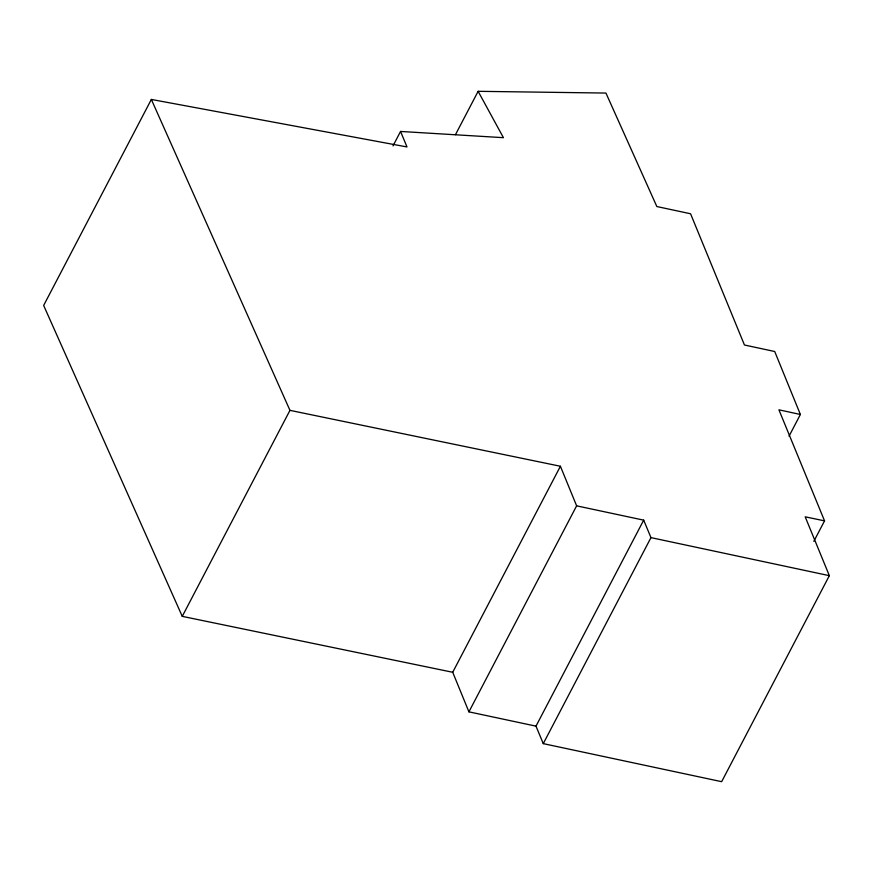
<?xml version="1.0" encoding="UTF-8"?>
<svg xmlns="http://www.w3.org/2000/svg" width="873" height="873" viewBox="0 0 873 873"><rect width="100%" height="100%" fill="white"/><g stroke="black" fill="none" stroke-linecap="round" stroke-linejoin="round"><path stroke-width="1.31" d="M789.05 436.173L800.377 414.479L774.722 351.513L744.451 344.999L690.565 213.765L656.845 206.541L605.938 93.062L478.131 91.316L503.437 137.683L400.554 131.452L406.993 146.948L151.345 99.435L43.65 305.452L182.261 616.36L452.716 672.275L468.921 711.844L535.989 726.15L543.268 743.632L721.655 781.684L829.35 575.667L805.19 516.816L824.549 520.865L813.832 541.347M393.003 145.9L400.554 131.452M182.261 616.36L289.956 410.354L151.345 99.435M455.455 134.682L478.131 91.316M452.716 672.275L560.411 466.258L289.956 410.354M468.921 711.844L576.627 505.838L560.411 466.258M535.989 726.15L643.685 520.144L576.627 505.838M543.268 743.632L650.963 537.626L643.685 520.144M650.963 537.626L829.35 575.667M800.377 414.479L778.923 409.819L824.549 520.865"/></g></svg>
